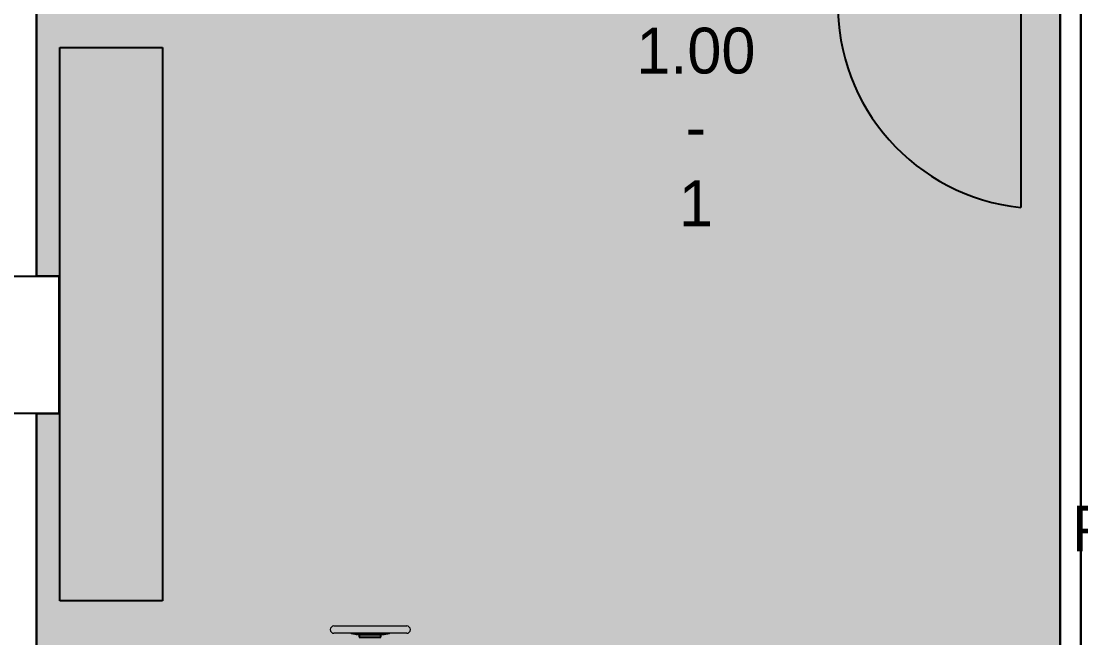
# Model space of a CAD drawing. Header units: millimetres. Extents: x -48614 to 110435, y -11020 to 74943.
# Drawn here: x 12606 to 17237, y 52001 to 54694 of the extents above; entities that cross this region are included whole.
import ezdxf

# ---------------------------------------------------------------- set-up
doc = ezdxf.new("R2010")
doc.units = ezdxf.units.MM
for name, color, linetype in [('BRICK_WALLS_P4', 1, 'Continuous'), ('COLUMNS_P5', 5, 'Continuous'), ('DR', 8, 'Continuous'), ('FURNITURE', 40, 'Continuous'), ('GROS$', 1, 'Continuous'), ('HL-TMP', 7, 'Continuous'), ('RM$', 5, 'Continuous'), ('RM$TXT', 5, 'Continuous'), ('SHOPFITTING', 4, 'Continuous'), ('WA', 6, 'Continuous')]:
    doc.layers.add(name, color=color, linetype=linetype)

msp = doc.modelspace()

# ---------------------------------------------------------------- hatches: boundary and pattern name
at = {"layer": 'HL-TMP', "true_color": 0xffff00}
h = msp.add_hatch(color=2, dxfattribs=at)
h.paths.add_polyline_path([(45472.1, 30580.8), (45172.3, 30580.8), (45172.3, 30735.8), (40782.3, 30735.8), (40782.3, 29415.8), (40782.3, 27835.8), (45172.3, 27835.8), (45172.3, 27980.8), (45472.1, 27980.8)], flags=0)
h.paths.add_polyline_path([(45372.3, 53225.8), (40782.3, 53225.8), (40782.3, 50415.8), (40782.3, 50335.8), (45372.3, 50335.8), (45372.3, 51580.8), (45172.3, 51580.8), (45172.3, 51980.8), (45372.3, 51980.8)], flags=0)
h.paths.add_polyline_path([(45372.3, 57580.8), (45172.3, 57580.8), (45172.3, 57725.8), (40782.3, 57725.8), (40782.3, 56415.8), (40782.3, 53335.8), (45372.3, 53335.8), (45372.3, 54580.8), (45172.3, 54580.8), (45172.3, 54980.8), (45372.3, 54980.8)], flags=0)
h.paths.add_polyline_path([(22872.2, -5409.2), (22772.3, -5409.2), (22772.3, -5019.2), (22872.3, -5019.2), (22872.3, -4793.2), (19412.3, -4793.2), (18362.3, -4793.2), (18362.3, -5563.2), (18362.3, -9499.2), (22762.3, -9499.2), (22762.3, -8419.2), (22772.3, -8419.2), (22772.3, -8019.2), (22872.2, -8019.2)], flags=0)
h.paths.add_polyline_path([(38062.3, 9870.8), (33772.3, 9870.8), (33772.3, 8080.8), (33472.3, 8080.8), (33472.3, 6980.8), (33772.3, 6980.8), (33772.3, 6580.8), (33473.1, 6580.8), (33473.1, 5336), (36874.7, 5336), (36874.7, 5226), (33472.5, 5226), (33472.5, 3980.8), (33772.3, 3980.8), (33772.3, 3580.8), (33472.5, 3580.8), (33472.5, 980.8), (33772.3, 980.8), (33772.3, 835.8), (38062.3, 835.8), (38062.3, 6187.8)], flags=0)
h.paths.add_polyline_path([(37907.3, -274.2), (37907.3, 725.8), (33772.3, 725.8), (33772.3, 580.8), (33472.3, 580.8), (33472.5, -2019.2), (33772.3, -2019.2), (33772.3, -2419.2), (33472.3, -2419.2), (33472.5, -3729.6), (33512, -3769.1), (34762.3, -3769), (34762.3, -3369.2), (37907.3, -3369.2)], flags=0)
h.paths.add_polyline_path([(40917.3, 725.8), (38997.3, 725.8), (38017.3, 725.8), (38017.3, -274.2), (38017.3, -3369.2), (38162.3, -3369.2), (38162.3, -3769), (38376.4, -3769), (38843, -4235.5), (38989.4, -4296.3), (39945.2, -4296.3), (40091.6, -4235.5), (40558.1, -3769), (40772.3, -3769), (40772.3, -3369.2), (40917.3, -3369.2), (40917.3, -1124.2)], flags=0)
h.paths.add_polyline_path([(45372.3, 580.8), (45172.3, 580.8), (45172.3, 725.8), (41027.3, 725.8), (41027.3, -1124.2), (41027.3, -3369.2), (44172.3, -3369.2), (44172.3, -3769), (45432.5, -3769.1), (45472.1, -3729.6), (45472.1, -2419.2), (45172.3, -2419.2), (45172.3, -2019.2), (45372.3, -2019.2)], flags=0)
h.paths.add_polyline_path([(45372.3, 21580.8), (45172.3, 21580.8), (45172.3, 21980.8), (45372.3, 21980.8), (45372.3, 23335.8), (45272.3, 23335.8), (45272.3, 23225.8), (43072.3, 23225.8), (43072.3, 23335.8), (45372.3, 23335.8), (45372.3, 24580.8), (45172.3, 24580.8), (45172.3, 24980.8), (45372.3, 24980.8), (45372.3, 27580.8), (45172.3, 27580.8), (45172.3, 27745.8), (40782.3, 27745.8), (40782.3, 11415.8), (40782.3, 835.9), (45172.3, 835.9), (45172.3, 980.8), (45372.3, 980.8), (45372.3, 3580.8), (45172.3, 3580.8), (45172.3, 3980.8), (45372.3, 3980.8), (45372.3, 5226), (43172.3, 5226), (43172.3, 5336), (45372.3, 5336), (45372.3, 6580.8), (45172.3, 6580.8), (45172.3, 6980.8), (45372.3, 6980.8), (45372.3, 9580.8), (45172.3, 9580.8), (45172.3, 9725.8), (43172.3, 9725.8), (43172.3, 9835.8), (45172.3, 9835.8), (45172.3, 9980.8), (45372.3, 9980.8), (45372.3, 12580.8), (45172.3, 12580.8), (45172.3, 12980.8), (45372.3, 12980.8), (45372.3, 14336), (45272.3, 14335.8), (45272.3, 14225.8), (43072.3, 14225.8), (43072.3, 14336), (45372.3, 14336), (45372.3, 15580.8), (45172.3, 15580.8), (45172.3, 15980.8), (45372.3, 15980.8), (45372.3, 18580.8), (45172.3, 18580.8), (45172.3, 18725.8), (43172.3, 18725.8), (43172.3, 18835.8), (45172.3, 18835.8), (45172.3, 18980.8), (45372.3, 18980.8)], flags=0)
h.paths.add_polyline_path([(38062.3, 15615.8), (38062.3, 15725.8), (33772.3, 15725.8), (33772.3, 12690.8), (38062.3, 12690.8)], flags=0)
h.paths.add_polyline_path([(38062.3, 18615.8), (38062.3, 18725.8), (33772.3, 18725.8), (33772.3, 18580.8), (33447.3, 18580.8), (33447.3, 15980.8), (33772.3, 15980.8), (33772.3, 15835.8), (38062.3, 15835.8)], flags=0)
h.paths.add_polyline_path([(38062.3, 21615.8), (38062.3, 21725.8), (33772.3, 21725.8), (33772.3, 21580.8), (33447.3, 21580.8), (33447.3, 18980.8), (33772.3, 18980.8), (33772.3, 18835.8), (38062.3, 18835.8)], flags=0)
h.paths.add_polyline_path([(6407.3, -5224.2), (5507.3, -5224.2), (3582.3, -5224.2), (3582.3, -9509.4), (6407.3, -9509.4)], flags=0)
h.paths.add_polyline_path([(-7082.7, 44170.8), (-4082.7, 44170.8), (-4082.7, 41190.8), (-5327.7, 41190.8), (-5327.7, 41680.8), (-7082.7, 41680.8)], flags=0)
h.paths.add_polyline_path([(4472.3, 52640.8), (4472.3, 52870.8), (2027.3, 52870.8), (2027.3, 47580.8), (2027.3, 41680.8), (2027.3, 41190.8), (3272.3, 41190.8), (3272.3, 41680.8), (3562.3, 41680.8), (3562.3, 44610.8), (4472.3, 44610.8), (4472.3, 47225.8), (3772.3, 47225.8), (3772.3, 46980.8), (3172.3, 46980.8), (3172.3, 47580.8), (3772.3, 47580.8), (3772.3, 47335.8), (4472.3, 47335.8)], flags=0)
h.paths.add_polyline_path([(6902.3, 44500.8), (3672.3, 44500.8), (3672.3, 41190.8), (6902.3, 41190.8), (6902.3, 42150.8)], flags=0)
h.paths.add_polyline_path([(38062.3, 62225.8), (33572.3, 62225.8), (33572.3, 60980.8), (33772.3, 60980.8), (33772.3, 60580.8), (33572.3, 60580.8), (33572.3, 59335.8), (33772.3, 59335.8), (36462.3, 59335.8), (38062.3, 59335.8), (38062.3, 60615.8)], flags=0)
h.paths.add_polyline_path([(38062.3, 63615.8), (38062.3, 64930.8), (34772.3, 64930.8), (34772.3, 65330.8), (33512, 65330.8), (33472.5, 65291.2), (33472.3, 63980.8), (33772.3, 63980.8), (33772.3, 63580.8), (33572.3, 63580.8), (33572.3, 62335.8), (38062.3, 62335.8)], flags=0)
h.paths.add_polyline_path([(-42887.7, 27665.8), (-47227.7, 27665.8), (-47227.7, 27580.8), (-47427.7, 27580.8), (-47427.7, 24980.8), (-47227.7, 24980.8), (-47227.7, 24890.8), (-42887.7, 24890.8), (-42887.7, 25881.2)], flags=0)
h.paths.add_polyline_path([(-42887.7, 23395.8), (-42887.7, 24800.8), (-47227.7, 24800.8), (-47227.7, 24580.8), (-47427.7, 24580.8), (-47427.7, 21980.8), (-47227.7, 21980.8), (-47227.7, 21888.9), (-42887.7, 21888.9)], flags=0)
h.paths.add_polyline_path([(-42887.7, 21710.4), (-42887.7, 21798.9), (-47227.7, 21798.9), (-47227.7, 21580.8), (-47427.7, 21580.8), (-47427.7, 18980.8), (-47227.7, 18980.8), (-47227.7, 18888.9), (-42887.7, 18888.9)], flags=0)
h.paths.add_polyline_path([(-42377.7, 16230.8), (-42377.7, 18798.9), (-47227.7, 18798.9), (-47227.7, 18580.8), (-47427.7, 18580.8), (-47427.7, 15980.8), (-47227.7, 15980.8), (-47227.7, 15580.8), (-47427.7, 15580.8), (-47427.7, 12980.8), (-47227.7, 12980.8), (-47227.7, 12825.8), (-42377.7, 12826.2)], flags=0)
h.paths.add_polyline_path([(-44127.7, 630.8), (-44127.7, 725.8), (-47227.7, 725.8), (-47227.7, 580.8), (-47427.7, 580.8), (-47427.7, -2019.2), (-47227.7, -2019.2), (-47227.7, -2419.2), (-47527.5, -2419.2), (-47527.5, -3729.6), (-47488, -3769.1), (-46227.7, -3769), (-46227.7, -3369.2), (-44127.7, -3369.2)], flags=0)
h.paths.add_polyline_path([(45372.3, 42580.8), (45172.3, 42580.8), (45172.3, 42980.8), (45372.3, 42980.8), (45372.3, 44225.8), (40782.3, 44225.8), (40782.3, 41415.8), (40782.3, 39835.8), (45172.3, 39835.8), (45172.3, 39980.8), (45372.3, 39980.8)], flags=0)
h.paths.add_polyline_path([(-42887.7, 54725.8), (-42937.7, 54725.8), (-42937.7, 56305.8), (-47427.7, 56305.8), (-47427.7, 54980.8), (-47227.7, 54980.8), (-47227.7, 54580.8), (-47427.7, 54580.8), (-47427.7, 51980.8), (-47227.7, 51980.8), (-47227.7, 51845.2), (-42887.7, 51845.2), (-42887.7, 53415.8)], flags=0)
h.paths.add_polyline_path([(-35827.7, 63980.8), (-35527.9, 63980.8), (-35527.9, 65291.2), (-35567.5, 65330.8), (-36827.7, 65330.6), (-36827.7, 64930.8), (-40117.7, 64930.8), (-40117.7, 63265.8), (-40117.7, 60835.8), (-35827.7, 60835.8), (-35827.7, 60980.8), (-35627.7, 60980.8), (-35627.7, 63580.8), (-35827.7, 63580.8)], flags=0)
h.paths.add_polyline_path([(-35627.7, 60580.8), (-35827.7, 60580.8), (-35827.7, 60725.8), (-40117.7, 60725.8), (-40117.7, 59415.8), (-40117.7, 57835.8), (-39217.7, 57835.8), (-35827.7, 57835.8), (-35827.7, 57980.8), (-35627.7, 57980.8)], flags=0)
h.paths.add_polyline_path([(-35627.7, 57580.8), (-35827.7, 57580.8), (-35827.7, 57725.8), (-39217.7, 57725.8), (-40117.7, 57725.8), (-40117.7, 54835.8), (-35827.7, 54835.8), (-35827.7, 54980.8), (-35627.7, 54980.8)], flags=0)
h.paths.add_polyline_path([(-35627.7, 54580.8), (-35827.7, 54580.8), (-35827.7, 54725.8), (-40167.7, 54725.8), (-40167.7, 53415.8), (-40167.7, 51835.8), (-35827.7, 51835.8), (-35827.7, 51980.8), (-35627.7, 51980.8)], flags=0)
h.paths.add_polyline_path([(-35627.7, 51580.8), (-35827.7, 51580.8), (-35827.7, 51725.8), (-40167.7, 51725.8), (-40167.7, 50415.8), (-40167.7, 48835.8), (-35827.7, 48835.8), (-35827.7, 48980.8), (-35627.7, 48980.8)], flags=0)
h.paths.add_polyline_path([(-37831.3, 48725.8), (-35827.7, 48725.8), (-35827.7, 48580.8), (-35668.8, 48580.8), (-35627.7, 48580.8), (-35627.7, 45980.8), (-35827.7, 45980.8), (-35827.7, 45835.8), (-38863.2, 45835.8), (-38863.2, 47017.7), (-37831.3, 47017.7)], flags=0)
h.paths.add_polyline_path([(-35527.9, 3580.8), (-35827.7, 3580.8), (-35827.7, 3725.8), (-40167.7, 3725.8), (-40167.7, 2430.8), (-40167.7, 835.8), (-35827.7, 835.8), (-35827.7, 980.8), (-35527.9, 980.8)], flags=0)
h.paths.add_polyline_path([(-35527.7, 580.8), (-35827.7, 580.8), (-35827.7, 725.8), (-40167.7, 725.8), (-40167.7, -569.2), (-40167.7, -664.2), (-40107.7, -664.2), (-40107.7, -3369.2), (-36817.7, -3369.2), (-36817.7, -3769.1), (-35567.5, -3769.1), (-35527.9, -3729.6), (-35527.9, -2419.2), (-35827.7, -2419.2), (-35827.7, -2019.2), (-35527.9, -2019.2)], flags=0)
h.paths.add_polyline_path([(-40217.7, -774.2), (-41947.7, -774.2), (-44017.7, -774.2), (-44017.7, -3369.2), (-42827.7, -3369.2), (-42827.7, -3769), (-42613.6, -3769), (-42147, -4235.5), (-42000.6, -4296.3), (-41044.9, -4296.3), (-40898.4, -4235.5), (-40431.9, -3769), (-40217.7, -3769)], flags=0)
h.paths.add_polyline_path([(-21489.7, 9870.8), (-23327.7, 9870.8), (-23327.7, 9500.8), (-23727.7, 9500.8), (-23727.7, 9870.8), (-25117.7, 9870.8), (-25117.7, 8480.8), (-24827.7, 8480.8), (-24827.7, 8080.8), (-24817.7, 8080.8), (-24817.7, 6825.8), (-21489.7, 6825.8)], flags=0)
h.paths.add_polyline_path([(-21489.7, 6735.8), (-24817.7, 6735.8), (-24817.7, 3835.8), (-21489.7, 3835.8)], flags=0)
h.paths.add_polyline_path([(-20592.7, 3725.8), (-24817.7, 3725.8), (-24817.7, 2480.8), (-24827.7, 2480.8), (-24827.7, 690.8), (-20592.7, 690.8), (-20592.7, 1567.8)], flags=0)
h.paths.add_polyline_path([(-20572.7, 580.8), (-24817.7, 580.8), (-24817.7, -519.2), (-24827.7, -519.2), (-24827.7, -2174.2), (-21427.7, -2174.2), (-20572.7, -2174.2)], flags=0)
h.paths.add_polyline_path([(-20572.7, -5264.2), (-21427.7, -5264.2), (-24817.7, -5264.2), (-24817.7, -9509.1), (-20727.7, -9509.1), (-20572.7, -9509.1)], flags=0)
h.paths.add_polyline_path([(-11627.7, 8435.8), (-13277.7, 8435.8), (-14327.7, 8435.8), (-14327.7, 3195.8), (-13390.2, 3195.8), (-11627.7, 3195.8)], flags=0)
h.paths.add_polyline_path([(-8977.7, 7537.9), (-8607.7, 7537.9), (-8607.7, 8435.8), (-8742.2, 8435.8), (-8742.2, 8439.8), (-9577.7, 8439.8), (-11427.7, 8439.8), (-11427.7, 3195.8), (-8977.7, 3195.8)], flags=0)
h.paths.add_polyline_path([(-2582.7, -6569.2), (-4622.7, -6569.2), (-4622.7, -6629.2), (-5472.7, -6629.2), (-5472.7, -9509.2), (-2582.7, -9509.2)], flags=0)
h.paths.add_polyline_path([(12362.3, 2975.8), (11137.3, 2975.8), (9587.3, 2975.8), (9587.3, 2265.8), (9327.3, 2265.8), (9327.3, 2975.8), (6582.3, 2975.8), (6582.3, -2219.2), (12362.3, -2219.2)], flags=0)
h.paths.add_polyline_path([(10882.3, 5656.6), (11151.3, 5656.6), (11151.3, 7029.3), (11109.8, 7029.3), (11109.8, 7076.8), (8814.8, 7076.8), (8814.8, 7029.3), (8773.3, 7029.3), (8773.3, 5656.6), (9042.3, 5656.6), (9042.3, 5256.6), (8482.3, 5256.6), (8482.3, 5656.7), (8751.3, 5656.7), (8751.3, 7029.3), (8709.8, 7029.3), (8709.8, 7076.8), (6412.3, 7076.8), (6412.3, 5656.6), (6642.3, 5656.6), (6642.3, 5256.6), (6582.3, 5256.6), (6582.3, 3195.8), (11137.3, 3195.8), (12582.3, 3195.8), (16012.3, 3195.8), (16012.3, 4080.8), (17162.3, 4080.8), (17162.3, 5080.8), (17162.3, 5275.8), (17862.3, 5275.8), (17862.3, 7076.8), (16014.8, 7076.8), (16014.8, 7029.3), (15973.3, 7029.3), (15973.3, 5656.6), (16242.3, 5656.6), (16242.3, 5256.6), (15682.3, 5256.6), (15682.3, 5656.6), (15951.3, 5656.6), (15951.3, 7029.3), (15909.8, 7029.3), (15909.8, 7076.8), (13614.8, 7076.8), (13614.8, 7029.3), (13573.3, 7029.3), (13573.3, 5656.6), (13842.3, 5656.6), (13842.3, 5256.6), (13282.3, 5256.6), (13282.3, 5656.6), (13551.3, 5656.6), (13551.3, 7029.3), (13509.8, 7029.3), (13509.8, 7076.8), (11214.8, 7076.8), (11214.8, 7029.3), (11173.3, 7029.3), (11173.3, 5656.6), (11442.3, 5656.6), (11442.3, 5256.6), (10882.3, 5256.6)], flags=0)
h.paths.add_polyline_path([(-42887.7, 47415.8), (-42887.7, 51735.2), (-47227.7, 51735.2), (-47227.7, 51580.8), (-47427.7, 51580.8), (-47427.7, 48980.8), (-47227.7, 48980.8), (-47227.7, 48580.8), (-47427.7, 48580.8), (-47427.7, 45980.8), (-47227.7, 45980.8), (-47227.7, 45580.8), (-47427.7, 45580.8), (-47427.7, 44335.8), (-42887.7, 44335.8)], flags=0)
h.paths.add_polyline_path([(-42887.7, 44225.8), (-47427.7, 44225.8), (-47427.7, 42980.8), (-47227.7, 42980.8), (-47227.7, 42580.8), (-47427.7, 42580.8), (-47427.7, 41335.8), (-42887.7, 41335.8), (-42887.7, 41450.8)], flags=0)
h.paths.add_polyline_path([(17147.3, 54780.8), (16124.9, 54780.8), (12672.3, 54780.8), (12672.3, 53580.8), (12772.3, 53580.8), (12772.3, 52980.8), (12672.3, 52980.8), (12672.3, 47580.8), (12772.3, 47580.8), (12772.3, 46980.8), (12672.3, 46980.8), (12672.3, 44480.5), (17147.3, 44480.5), (17147.3, 48140.8), (15112.3, 48140.8), (15112.3, 48230.8), (16547.3, 48230.8), (16547.3, 51730.8), (15112.3, 51730.8), (15112.3, 51820.8), (17147.3, 51820.8)], flags=0)
h.paths.add_polyline_path([(17147.3, 43683), (17147.3, 44390.5), (12672.3, 44390.5), (12672.3, 41170.8), (17147.3, 41170.8)], flags=0)
h.paths.add_polyline_path([(22772.3, 47240.8), (18622.3, 47240.8), (18622.3, 41680), (18622.3, 41260.8), (22772.3, 41260.8)], flags=0)
h.paths.add_polyline_path([(22772.3, 50080.8), (18527.3, 50080.8), (18527.3, 47455.8), (22772.3, 47455.8)], flags=0)
h.paths.add_polyline_path([(22772.3, 54665.8), (18527.3, 54665.8), (18527.3, 53689.3), (18527.3, 50170.8), (22772.3, 50170.8)], flags=0)
h.paths.add_polyline_path([(18437.3, 57580.8), (12672.3, 57580.8), (12672.3, 54895.8), (16124.9, 54895.8), (17147.3, 54895.8), (17147.3, 55885.8), (18322.3, 55885.8), (18437.3, 55885.8)], flags=0)
h.paths.add_polyline_path([(38062.3, 54615.8), (38062.3, 54725.8), (33772.3, 54725.8), (33772.3, 54580.8), (33572.3, 54580.8), (33572.3, 51980.8), (33772.3, 51980.8), (33772.3, 51580.8), (33572.3, 51580.8), (33572.3, 48980.8), (33772.3, 48980.8), (33772.3, 48580.8), (33572.3, 48580.8), (33572.3, 45980.8), (33772.3, 45980.8), (33772.3, 45835.8), (38062.3, 45835.8)], flags=0)

# ---------------------------------------------------------------- linework, layer by layer
at = {"layer": 'BRICK_WALLS_P4', "linetype": 'Continuous'}
for p, q in [((12672.3, 53580.8), (12672.3, 57580.8)), ((12562.3, 53580.8), (12672.3, 53580.8)), ((12672.3, 52980.8), (12562.3, 52980.8)), ((12672.3, 47580.8), (12672.3, 52980.8))]:
    msp.add_line(p, q, dxfattribs=at)
at = {"layer": 'COLUMNS_P5', "linetype": 'Continuous', "lineweight": -3}
msp.add_lwpolyline([(12772.3, 53580.8), (12772.3, 52980.8), (12172.3, 52980.8), (12172.3, 53580.8)], close=True, dxfattribs=at)
at = {"layer": 'DR'}
msp.add_line((16974.9, 54780.8), (16974.9, 53880.8), dxfattribs=at)
msp.add_arc((17065.5, 54766.9), 890.7, 179.1041, 264.1633, dxfattribs=at)
at = {"layer": 'FURNITURE'}
for p, q in [((12773.9, 54579.1), (13223.9, 54579.1)), ((12773.9, 52162.3), (12773.9, 54579.1)), ((13223.9, 54579.1), (13223.9, 52162.3)), ((13223.9, 52162.3), (12773.9, 52162.3))]:
    msp.add_line(p, q, dxfattribs=at)
at = {"layer": 'GROS$'}
for points in [[(17237.3, 42833), (17237.3, 48230.8), (16637.3, 48230.8), (16637.3, 51730.8), (17237.3, 51730.8), (17237.3, 51749.3), (17537.4, 51749.3), (17587.4, 51749.3), (17587.4, 51839.3), (17237.3, 51839.3), (17237.3, 55795.8)], [(12772.3, 46980.8), (12772.3, 47580.8), (12672.3, 47580.8), (12672.3, 52980.8), (12772.3, 52980.8), (12772.3, 53580.8), (12672.3, 53580.8), (12672.3, 54780.8), (17147.3, 54780.8), (17147.3, 51820.8), (15112.3, 51820.8), (15112.3, 51730.8), (16547.3, 51730.8), (16547.3, 48475.3), (16547.3, 48230.8), (15112.3, 48230.8), (15112.3, 48140.8), (17147.3, 48140.8), (17147.3, 44480.5)]]:
    msp.add_lwpolyline(points, dxfattribs=at)
at = {"layer": 'RM$'}
msp.add_lwpolyline([(17147.3, 54780.8), (16124.9, 54780.8), (12672.3, 54780.8), (12672.3, 53580.8), (12772.3, 53580.8), (12772.3, 52980.8), (12672.3, 52980.8), (12672.3, 47580.8), (12772.3, 47580.8), (12772.3, 46980.8), (12672.3, 46980.8), (12672.3, 44480.5), (17147.3, 44480.5), (17147.3, 48140.8), (15112.3, 48140.8), (15112.3, 48230.8), (16547.3, 48230.8), (16547.3, 51730.8), (15112.3, 51730.8), (15112.3, 51820.8), (17147.3, 51820.8)], close=True, dxfattribs=at)
at = {"layer": 'SHOPFITTING', "lineweight": 5}
for p, q in [((13972.6, 52052.6), (14290.6, 52052.6)), ((14290.6, 52020.6), (13972.6, 52020.6)), ((14083.8, 52013.6), (14046.7, 52020.6)), ((14046.7, 52020.6), (14048.1, 52020.3)), ((14048.1, 52020.3), (14049.5, 52020.1)), ((14049.5, 52020.1), (14050.9, 52019.8)), ((14050.9, 52019.8), (14052.2, 52019.6)), ((14052.2, 52019.6), (14053.6, 52019.3)), ((14053.6, 52019.3), (14054.9, 52019.1)), ((14054.9, 52019.1), (14056.2, 52018.8)), ((14056.2, 52018.8), (14057.4, 52018.6)), ((14057.4, 52018.6), (14058.7, 52018.4)), ((14058.7, 52018.4), (14059.9, 52018.1)), ((14059.9, 52018.1), (14061.1, 52017.9)), ((14061.1, 52017.9), (14062.3, 52017.7)), ((14062.3, 52017.7), (14063.5, 52017.5)), ((14063.6, 52020.5), (14063, 52020.6)), ((14063.5, 52017.5), (14064.7, 52017.2)), ((14064.1, 52020.4), (14063.6, 52020.5)), ((14064.7, 52020.3), (14064.1, 52020.4)), ((14065.2, 52020.2), (14064.7, 52020.3)), ((14064.7, 52017.2), (14065.8, 52017)), ((14065.8, 52020.1), (14065.2, 52020.2)), ((14066.3, 52020), (14065.8, 52020.1)), ((14065.8, 52017), (14066.9, 52016.8)), ((14066.9, 52019.9), (14066.3, 52020)), ((14067.4, 52019.8), (14066.9, 52019.9)), ((14066.9, 52016.8), (14068.1, 52016.6)), ((14067.9, 52019.7), (14067.4, 52019.8)), ((14068.4, 52019.6), (14067.9, 52019.7)), ((14068.1, 52016.6), (14069.2, 52016.4)), ((14069, 52019.5), (14068.4, 52019.6)), ((14069.5, 52019.4), (14069, 52019.5)), ((14069.2, 52016.4), (14070.2, 52016.2)), ((14070, 52019.3), (14069.5, 52019.4)), ((14070.5, 52019.2), (14070, 52019.3)), ((14070.2, 52016.2), (14071.3, 52016)), ((14071, 52019.1), (14070.5, 52019.2)), ((14071.5, 52019.1), (14071, 52019.1)), ((14071.3, 52016), (14072.4, 52015.8)), ((14072, 52019), (14071.5, 52019.1)), ((14072.5, 52018.9), (14072, 52019)), ((14072.4, 52015.8), (14073.4, 52015.7)), ((14073, 52018.8), (14072.5, 52018.9)), ((14073.5, 52018.7), (14073, 52018.8)), ((14073.2, 52020.6), (14073.8, 52020.5)), ((14073.4, 52015.7), (14074.4, 52015.5)), ((14074, 52018.6), (14073.5, 52018.7)), ((14073.8, 52020.5), (14074.4, 52020.4)), ((14074.5, 52018.5), (14074, 52018.6)), ((14074.4, 52020.4), (14075, 52020.3)), ((14074.4, 52015.5), (14075.4, 52015.3)), ((14075, 52018.4), (14074.5, 52018.5)), ((14075, 52020.3), (14075.6, 52020.2)), ((14075.4, 52018.3), (14075, 52018.4)), ((14075.4, 52018.3), (14076.2, 52018.2)), ((14076, 52015.2), (14075.4, 52015.3)), ((14075.6, 52020.2), (14076.2, 52020.1)), ((14076.6, 52015.1), (14076, 52015.2)), ((14076.2, 52020.1), (14076.8, 52020)), ((14076.2, 52018.2), (14076.8, 52018.1)), ((14077.2, 52015), (14076.6, 52015.1)), ((14076.8, 52020), (14077.4, 52019.9)), ((14076.8, 52018.1), (14077.5, 52018)), ((14077.8, 52014.9), (14077.2, 52015)), ((14077.4, 52019.9), (14078, 52019.7)), ((14077.5, 52018), (14078.2, 52017.9)), ((14078.3, 52014.8), (14077.8, 52014.9)), ((14078, 52019.7), (14078.6, 52019.6)), ((14078.2, 52017.9), (14078.8, 52017.8)), ((14078.8, 52014.7), (14078.3, 52014.8)), ((14078.6, 52019.6), (14079.2, 52019.5)), ((14078.8, 52017.8), (14079.5, 52017.7)), ((14079.4, 52014.6), (14078.8, 52014.7)), ((14079.2, 52019.5), (14079.8, 52019.4)), ((14079.9, 52014.5), (14079.4, 52014.6)), ((14079.5, 52017.7), (14080.1, 52017.6)), ((14079.8, 52019.4), (14080.3, 52019.3)), ((14080.4, 52014.5), (14079.9, 52014.5)), ((14080.1, 52017.6), (14080.7, 52017.5)), ((14080.3, 52019.3), (14080.9, 52019.2)), ((14080.9, 52014.4), (14080.4, 52014.5)), ((14080.7, 52017.5), (14081.3, 52017.4)), ((14080.9, 52019.2), (14081.5, 52019.1)), ((14081.4, 52014.3), (14080.9, 52014.4)), ((14081.3, 52017.4), (14081.8, 52017.3)), ((14081.9, 52014.2), (14081.4, 52014.3)), ((14081.5, 52019.1), (14082, 52019)), ((14081.8, 52017.3), (14082.4, 52017.2)), ((14082.3, 52014.1), (14081.9, 52014.2)), ((14082, 52019), (14082.6, 52019)), ((14082.8, 52014.1), (14082.3, 52014.1)), ((14082.4, 52017.2), (14083, 52017.1)), ((14082.6, 52019), (14083.2, 52018.9)), ((14083.3, 52014), (14082.8, 52014.1)), ((14083, 52017.1), (14083.5, 52017)), ((14083.2, 52018.9), (14083.7, 52018.8)), ((14083.7, 52013.9), (14083.3, 52014)), ((14083.5, 52017), (14084.1, 52017)), ((14083.7, 52018.8), (14084.3, 52018.7)), ((14084.2, 52013.9), (14083.7, 52013.9)), ((14084.1, 52017), (14084.6, 52016.9)), ((14084.6, 52013.8), (14084.2, 52013.9)), ((14084.3, 52018.7), (14084.8, 52018.6)), ((14084.6, 52016.9), (14085.1, 52016.8)), ((14085, 52013.8), (14084.6, 52013.8)), ((14084.8, 52018.6), (14085.3, 52018.5)), ((14085.4, 52013.7), (14085, 52013.8)), ((14085.1, 52016.8), (14085.6, 52016.8)), ((14085.3, 52018.5), (14085.9, 52018.4)), ((14085.8, 52013.7), (14085.4, 52013.7)), ((14085.6, 52016.8), (14086, 52016.7)), ((14086.2, 52013.7), (14085.8, 52013.7)), ((14085.9, 52018.4), (14086.4, 52018.3)), ((14086, 52016.7), (14086.4, 52016.7)), ((14086.6, 52013.6), (14086.2, 52013.7)), ((14086.4, 52018.3), (14086.9, 52018.2)), ((14086.4, 52016.7), (14086.9, 52016.7)), ((14086.9, 52013.6), (14086.6, 52013.6)), ((14087.6, 52018.1), (14086.9, 52018.2)), ((14086.9, 52016.7), (14087.2, 52016.6)), ((14087.2, 52016.6), (14087.6, 52016.6)), ((14088.2, 52018), (14087.6, 52018.1)), ((14087.6, 52016.6), (14087.9, 52016.6)), ((14087.9, 52016.6), (14088.2, 52016.6)), ((14088.9, 52017.9), (14088.2, 52018)), ((14088.2, 52016.6), (14101.5, 52016.6)), ((14089.6, 52017.8), (14088.9, 52017.9)), ((14090.2, 52017.7), (14089.6, 52017.8)), ((14090.8, 52017.6), (14090.2, 52017.7)), ((14091.5, 52017.5), (14090.8, 52017.6)), ((14092.1, 52017.4), (14091.5, 52017.5)), ((14092.7, 52017.3), (14092.1, 52017.4)), ((14093.4, 52017.3), (14092.7, 52017.3)), ((14094.1, 52017.2), (14093.4, 52017.3)), ((14094.7, 52017.1), (14094.1, 52017.2)), ((14095.4, 52017), (14094.7, 52017.1)), ((14096, 52017), (14095.4, 52017)), ((14096.7, 52016.9), (14096, 52017)), ((14097.3, 52016.8), (14096.7, 52016.9)), ((14097.9, 52016.8), (14097.3, 52016.8)), ((14098.6, 52016.8), (14097.9, 52016.8)), ((14099.2, 52016.7), (14098.6, 52016.8)), ((14099.8, 52016.7), (14099.2, 52016.7)), ((14100.4, 52016.7), (14099.8, 52016.7)), ((14100.9, 52016.6), (14100.4, 52016.7)), ((14101.5, 52016.6), (14100.9, 52016.6)), ((14101.5, 52016.6), (14102, 52016.6)), ((14102, 52016.6), (14101.5, 52016.6)), ((14102, 52016.6), (14102.5, 52016.6)), ((14102.5, 52016.6), (14103, 52016.6)), ((14103, 52016.6), (14103.4, 52016.7)), ((14103.4, 52016.7), (14103.9, 52016.7)), ((14103.9, 52013.6), (14103.5, 52013.6)), ((14103.9, 52016.7), (14104.4, 52016.7)), ((14104.3, 52013.7), (14103.9, 52013.6)), ((14104.6, 52013.7), (14104.3, 52013.7)), ((14104.4, 52016.7), (14104.8, 52016.8)), ((14105, 52013.7), (14104.6, 52013.7)), ((14104.8, 52016.8), (14105.2, 52016.8)), ((14105.3, 52013.8), (14105, 52013.7)), ((14105.2, 52016.8), (14105.6, 52016.9)), ((14105.6, 52013.8), (14105.3, 52013.8)), ((14105.6, 52016.9), (14106, 52016.9)), ((14105.9, 52013.9), (14105.6, 52013.8)), ((14106.2, 52013.9), (14105.9, 52013.9)), ((14106, 52016.9), (14106.3, 52017)), ((14106.5, 52014), (14106.2, 52013.9)), ((14106.3, 52017), (14106.7, 52017.1)), ((14106.8, 52014), (14106.5, 52014)), ((14106.7, 52017.1), (14107, 52017.1)), ((14107, 52014.1), (14106.8, 52014)), ((14107, 52017.1), (14107.2, 52017.2)), ((14107.3, 52014.2), (14107, 52014.1)), ((14107.2, 52017.2), (14107.5, 52017.3)), ((14107.5, 52014.2), (14107.3, 52014.2)), ((14107.5, 52017.3), (14107.7, 52017.4)), ((14107.7, 52014.3), (14107.5, 52014.2)), ((14107.7, 52017.4), (14107.9, 52017.5)), ((14107.8, 52014.4), (14107.7, 52014.3)), ((14108, 52014.5), (14107.8, 52014.4)), ((14107.9, 52017.5), (14108.1, 52017.6)), ((14108.1, 52014.5), (14108, 52014.5)), ((14108.1, 52017.6), (14108.3, 52017.7)), ((14108.3, 52014.6), (14108.1, 52014.5)), ((14108.3, 52017.7), (14108.4, 52017.8)), ((14108.4, 52014.7), (14108.3, 52014.6)), ((14108.4, 52017.8), (14108.5, 52017.9)), ((14108.5, 52014.8), (14108.4, 52014.7)), ((14108.5, 52017.9), (14108.6, 52018)), ((14108.6, 52014.9), (14108.5, 52014.8)), ((14108.6, 52018), (14108.7, 52018.1)), ((14108.7, 52015.1), (14108.6, 52015)), ((14108.6, 52015), (14108.6, 52014.9)), ((14108.8, 52018.3), (14108.7, 52018.2)), ((14108.7, 52018.1), (14108.7, 52018.2)), ((14108.7, 52015.2), (14108.8, 52015.3)), ((14108.7, 52015.2), (14108.7, 52015.1)), ((14108.9, 52018.6), (14108.8, 52018.5)), ((14108.8, 52018.5), (14108.8, 52018.4)), ((14108.8, 52018.4), (14108.8, 52018.3)), ((14108.8, 52015.3), (14108.9, 52015.5)), ((14109, 52019), (14108.9, 52018.9)), ((14108.9, 52018.9), (14108.9, 52018.8)), ((14108.9, 52018.8), (14108.9, 52018.7)), ((14108.9, 52018.7), (14108.9, 52018.6)), ((14108.9, 52015.7), (14109, 52015.9)), ((14108.9, 52015.5), (14108.9, 52015.7)), ((14109.1, 52019.2), (14109, 52019.1)), ((14109, 52019.1), (14109, 52019)), ((14109, 52019), (14109, 52019)), ((14109, 52016.1), (14109.1, 52016.3)), ((14109, 52015.9), (14109, 52016.1)), ((14109.2, 52019.6), (14109.1, 52019.5)), ((14109.1, 52019.5), (14109.1, 52019.4)), ((14109.1, 52019.4), (14109.1, 52019.3)), ((14109.1, 52019.3), (14109.1, 52019.2)), ((14109.1, 52016.3), (14109.2, 52016.5)), ((14109.3, 52020), (14109.2, 52019.9)), ((14109.2, 52019.9), (14109.2, 52019.7)), ((14109.2, 52019.7), (14109.2, 52019.6)), ((14109.2, 52016.7), (14109.3, 52016.9)), ((14109.2, 52016.5), (14109.2, 52016.7)), ((14109.4, 52020.3), (14109.3, 52020.2)), ((14109.3, 52020.2), (14109.3, 52020.1)), ((14109.3, 52020.1), (14109.3, 52020)), ((14109.3, 52017.1), (14109.4, 52017.4)), ((14109.3, 52016.9), (14109.3, 52017.1)), ((14109.5, 52020.6), (14109.4, 52020.5)), ((14109.4, 52020.5), (14109.4, 52020.4)), ((14109.4, 52020.4), (14109.4, 52020.3)), ((14109.4, 52017.4), (14109.5, 52017.6)), ((14109.5, 52017.8), (14109.6, 52018)), ((14109.5, 52017.6), (14109.5, 52017.8)), ((14109.6, 52018), (14109.7, 52018.3)), ((14109.7, 52018.3), (14109.8, 52018.5)), ((14109.8, 52018.8), (14109.9, 52019)), ((14109.8, 52018.5), (14109.8, 52018.8)), ((14109.9, 52019), (14110, 52019.3)), ((14110, 52019.3), (14110.1, 52019.5)), ((14110.1, 52019.8), (14110.2, 52020.1)), ((14110.1, 52019.5), (14110.1, 52019.8)), ((14110.2, 52020.1), (14110.3, 52020.3)), ((14110.3, 52020.3), (14110.4, 52020.6)), ((14150.7, 52020.6), (14150.8, 52020.3)), ((14150.8, 52020.3), (14150.8, 52020.1)), ((14150.8, 52020.1), (14150.9, 52019.8)), ((14150.9, 52019.8), (14151, 52019.6)), ((14151, 52019.6), (14151.1, 52019.3)), ((14151.1, 52019.3), (14151.1, 52019.1)), ((14151.1, 52019.1), (14151.2, 52018.8)), ((14151.2, 52018.8), (14151.3, 52018.6)), ((14151.3, 52018.6), (14151.3, 52018.4)), ((14151.3, 52018.4), (14151.4, 52018.1)), ((14151.4, 52018.1), (14151.5, 52017.9)), ((14151.5, 52017.9), (14151.5, 52017.7)), ((14151.5, 52017.7), (14151.6, 52017.5)), ((14151.6, 52020.5), (14151.6, 52020.6)), ((14151.6, 52020.4), (14151.6, 52020.5)), ((14151.7, 52020.3), (14151.6, 52020.4)), ((14151.6, 52017.5), (14151.7, 52017.2)), ((14151.7, 52020.2), (14151.7, 52020.3)), ((14151.7, 52020.1), (14151.7, 52020.2)), ((14151.8, 52020), (14151.7, 52020.1)), ((14151.7, 52017.2), (14151.7, 52017)), ((14151.7, 52017), (14151.8, 52016.8)), ((14151.8, 52019.9), (14151.8, 52020)), ((14151.8, 52019.8), (14151.8, 52019.9)), ((14151.8, 52019.7), (14151.8, 52019.8)), ((14151.9, 52019.6), (14151.8, 52019.7)), ((14151.8, 52016.8), (14151.9, 52016.6)), ((14151.9, 52019.5), (14151.9, 52019.6)), ((14151.9, 52019.4), (14151.9, 52019.5)), ((14152, 52019.3), (14151.9, 52019.4)), ((14151.9, 52016.6), (14151.9, 52016.4)), ((14151.9, 52016.4), (14152, 52016.2)), ((14152, 52019.2), (14152, 52019.3)), ((14152, 52019.1), (14152, 52019.2)), ((14152.1, 52019), (14152, 52019.1)), ((14152, 52019.1), (14152, 52019.1)), ((14152, 52016.2), (14152, 52016)), ((14152, 52016), (14152.1, 52015.8)), ((14152.1, 52018.9), (14152.1, 52019)), ((14152.1, 52018.8), (14152.1, 52018.9)), ((14152.1, 52018.7), (14152.1, 52018.8)), ((14152.2, 52018.6), (14152.1, 52018.7)), ((14152.1, 52015.8), (14152.1, 52015.7)), ((14152.1, 52015.7), (14152.2, 52015.5)), ((14152.2, 52018.5), (14152.2, 52018.6)), ((14152.2, 52018.4), (14152.2, 52018.5)), ((14152.3, 52018.3), (14152.2, 52018.4)), ((14152.2, 52015.5), (14152.3, 52015.3)), ((14152.3, 52018.3), (14152.3, 52018.2)), ((14152.3, 52018.2), (14152.4, 52018.1)), ((14152.3, 52015.2), (14152.3, 52015.3)), ((14152.4, 52015.1), (14152.3, 52015.2)), ((14152.4, 52018.1), (14152.5, 52018)), ((14152.4, 52015), (14152.4, 52015.1)), ((14152.5, 52014.9), (14152.4, 52015)), ((14152.5, 52018), (14152.6, 52017.9)), ((14152.6, 52014.8), (14152.5, 52014.9)), ((14152.6, 52017.9), (14152.8, 52017.8)), ((14152.8, 52014.7), (14152.6, 52014.8)), ((14152.8, 52017.8), (14152.9, 52017.7)), ((14152.9, 52014.6), (14152.8, 52014.7)), ((14152.9, 52017.7), (14153.1, 52017.6)), ((14153.1, 52014.5), (14152.9, 52014.6)), ((14153.1, 52017.6), (14153.4, 52017.5)), ((14153.3, 52014.5), (14153.1, 52014.5)), ((14153.5, 52014.4), (14153.3, 52014.5)), ((14153.4, 52017.5), (14153.6, 52017.4)), ((14153.7, 52014.3), (14153.5, 52014.4)), ((14153.6, 52017.4), (14153.9, 52017.3)), ((14153.9, 52014.2), (14153.7, 52014.3)), ((14153.9, 52017.3), (14154.2, 52017.2)), ((14154.2, 52014.1), (14153.9, 52014.2)), ((14154.2, 52017.2), (14154.5, 52017.1)), ((14154.4, 52014.1), (14154.2, 52014.1)), ((14154.7, 52014), (14154.4, 52014.1)), ((14154.5, 52017.1), (14154.9, 52017)), ((14155, 52013.9), (14154.7, 52014)), ((14154.9, 52017), (14155.3, 52017)), ((14155.3, 52013.9), (14155, 52013.9)), ((14155.3, 52017), (14155.7, 52016.9)), ((14155.7, 52013.8), (14155.3, 52013.9)), ((14155.7, 52016.9), (14156.1, 52016.8)), ((14156.1, 52013.8), (14155.7, 52013.8)), ((14156.1, 52016.8), (14156.6, 52016.8)), ((14156.4, 52013.7), (14156.1, 52013.8)), ((14156.8, 52013.7), (14156.4, 52013.7)), ((14156.6, 52016.8), (14157, 52016.7)), ((14157.2, 52013.7), (14156.8, 52013.7)), ((14157, 52016.7), (14157.5, 52016.7)), ((14157.6, 52013.6), (14157.2, 52013.7)), ((14157.5, 52016.7), (14158, 52016.7)), ((14158.1, 52013.6), (14157.6, 52013.6)), ((14158, 52016.7), (14158.6, 52016.6)), ((14158.6, 52016.6), (14159.1, 52016.6)), ((14159.1, 52016.6), (14159.6, 52016.6)), ((14159.6, 52016.6), (14160.2, 52016.6)), ((14160.2, 52016.6), (14174.2, 52016.6)), ((14162.7, 52016.6), (14162.1, 52016.6)), ((14163.3, 52016.6), (14162.7, 52016.6)), ((14163.8, 52016.6), (14163.3, 52016.6)), ((14164.5, 52016.7), (14163.8, 52016.6)), ((14165.1, 52016.7), (14164.5, 52016.7)), ((14165.7, 52016.7), (14165.1, 52016.7)), ((14166.4, 52016.8), (14165.7, 52016.7)), ((14167.1, 52016.8), (14166.4, 52016.8)), ((14167.8, 52016.9), (14167.1, 52016.8)), ((14168.5, 52017), (14167.8, 52016.9)), ((14169.2, 52017), (14168.5, 52017)), ((14169.9, 52017.1), (14169.2, 52017)), ((14170.6, 52017.2), (14169.9, 52017.1)), ((14171.3, 52017.3), (14170.6, 52017.2)), ((14172, 52017.4), (14171.3, 52017.3)), ((14172.8, 52017.5), (14172, 52017.4)), ((14173.5, 52017.6), (14172.8, 52017.5)), ((14174.1, 52017.7), (14173.5, 52017.6)), ((14174.8, 52017.8), (14174.1, 52017.7)), ((14174.2, 52016.6), (14174.5, 52016.6)), ((14174.5, 52016.6), (14174.8, 52016.6)), ((14175.6, 52017.9), (14174.8, 52017.8)), ((14174.8, 52016.6), (14175.2, 52016.6)), ((14175.2, 52016.6), (14175.5, 52016.7)), ((14175.5, 52016.7), (14175.9, 52016.7)), ((14176.3, 52018), (14175.6, 52017.9)), ((14175.9, 52013.6), (14175.6, 52013.6)), ((14175.9, 52016.7), (14176.4, 52016.7)), ((14176.3, 52013.7), (14175.9, 52013.6)), ((14177, 52018.1), (14176.3, 52018)), ((14176.6, 52013.7), (14176.3, 52013.7)), ((14176.4, 52016.7), (14176.8, 52016.8)), ((14177, 52013.7), (14176.6, 52013.7)), ((14176.8, 52016.8), (14177.3, 52016.8)), ((14177.7, 52018.2), (14177, 52018.1)), ((14177.4, 52013.8), (14177, 52013.7)), ((14177.3, 52016.8), (14177.8, 52016.9)), ((14177.8, 52013.8), (14177.4, 52013.8)), ((14178.5, 52018.3), (14177.7, 52018.2)), ((14177.8, 52016.9), (14178.3, 52016.9)), ((14178.2, 52013.9), (14177.8, 52013.8)), ((14178.7, 52013.9), (14178.2, 52013.9)), ((14178.3, 52016.9), (14178.8, 52017)), ((14178.5, 52018.3), (14179, 52018.4)), ((14179.1, 52014), (14178.7, 52013.9)), ((14178.8, 52017), (14179.3, 52017.1)), ((14179, 52018.4), (14179.4, 52018.5)), ((14179.6, 52014), (14179.1, 52014)), ((14179.3, 52017.1), (14179.9, 52017.1)), ((14179.4, 52013.6), (14216.5, 52020.6)), ((14179.4, 52018.5), (14179.9, 52018.6)), ((14180, 52014.1), (14179.6, 52014)), ((14179.9, 52018.6), (14180.4, 52018.7)), ((14179.9, 52017.1), (14180.5, 52017.2)), ((14180.5, 52014.2), (14180, 52014.1)), ((14180.4, 52018.7), (14181, 52018.8)), ((14180.5, 52017.2), (14181, 52017.3)), ((14181, 52014.2), (14180.5, 52014.2)), ((14181, 52018.8), (14181.5, 52018.9)), ((14181, 52017.3), (14181.6, 52017.4)), ((14181.4, 52014.3), (14181, 52014.2)), ((14181.9, 52014.4), (14181.4, 52014.3)), ((14181.5, 52018.9), (14182, 52019)), ((14181.6, 52017.4), (14182.2, 52017.5)), ((14182.4, 52014.5), (14181.9, 52014.4)), ((14182, 52019), (14182.5, 52019.1)), ((14182.2, 52017.5), (14182.8, 52017.6)), ((14182.9, 52014.5), (14182.4, 52014.5)), ((14182.5, 52019.1), (14183, 52019.1)), ((14182.8, 52017.6), (14183.4, 52017.7)), ((14183.4, 52014.6), (14182.9, 52014.5)), ((14183, 52019.1), (14183.5, 52019.2)), ((14183.4, 52017.7), (14184, 52017.8)), ((14183.9, 52014.7), (14183.4, 52014.6)), ((14183.5, 52019.2), (14184, 52019.3)), ((14184.4, 52014.8), (14183.9, 52014.7)), ((14184, 52019.3), (14184.6, 52019.4)), ((14184, 52017.8), (14184.6, 52017.9)), ((14184.9, 52014.9), (14184.4, 52014.8)), ((14184.6, 52019.4), (14185.1, 52019.5)), ((14184.6, 52017.9), (14185.2, 52018)), ((14185.5, 52015), (14184.9, 52014.9)), ((14185.1, 52019.5), (14185.6, 52019.6)), ((14185.2, 52018), (14185.9, 52018.1)), ((14186, 52015.1), (14185.5, 52015)), ((14185.6, 52019.6), (14186.2, 52019.7)), ((14185.9, 52018.1), (14186.6, 52018.2)), ((14186.6, 52015.2), (14186, 52015.1)), ((14186.2, 52019.7), (14186.7, 52019.8)), ((14187.1, 52018.3), (14186.6, 52018.2)), ((14186.6, 52015.2), (14187.6, 52015.3)), ((14186.7, 52019.8), (14187.3, 52019.9)), ((14187.6, 52018.4), (14187.1, 52018.3)), ((14187.3, 52019.9), (14187.8, 52020)), ((14188.1, 52018.5), (14187.6, 52018.4)), ((14187.6, 52015.3), (14188.7, 52015.5)), ((14187.8, 52020), (14188.4, 52020.1)), ((14188.6, 52018.6), (14188.1, 52018.5)), ((14188.4, 52020.1), (14188.9, 52020.2)), ((14189.2, 52018.7), (14188.6, 52018.6)), ((14188.7, 52015.5), (14189.7, 52015.7)), ((14188.9, 52020.2), (14189.5, 52020.3)), ((14189.7, 52018.8), (14189.2, 52018.7)), ((14189.5, 52020.3), (14190.1, 52020.4)), ((14190.2, 52018.9), (14189.7, 52018.8)), ((14189.7, 52015.7), (14190.8, 52015.9)), ((14190.1, 52020.4), (14190.6, 52020.5)), ((14190.8, 52019), (14190.2, 52018.9)), ((14190.6, 52020.5), (14191.2, 52020.6)), ((14191.3, 52019), (14190.8, 52019)), ((14190.8, 52015.9), (14191.9, 52016.1)), ((14191.9, 52019.1), (14191.3, 52019)), ((14192.4, 52019.2), (14191.9, 52019.1)), ((14191.9, 52016.1), (14193.1, 52016.3)), ((14193, 52019.3), (14192.4, 52019.2)), ((14193.6, 52019.4), (14193, 52019.3)), ((14193.1, 52016.3), (14194.2, 52016.5)), ((14194.1, 52019.5), (14193.6, 52019.4)), ((14194.7, 52019.6), (14194.1, 52019.5)), ((14194.2, 52016.5), (14195.4, 52016.7)), ((14195.3, 52019.7), (14194.7, 52019.6)), ((14195.8, 52019.9), (14195.3, 52019.7)), ((14195.4, 52016.7), (14196.5, 52016.9)), ((14196.4, 52020), (14195.8, 52019.9)), ((14197, 52020.1), (14196.4, 52020)), ((14196.5, 52016.9), (14197.7, 52017.1)), ((14197.6, 52020.2), (14197, 52020.1)), ((14198.2, 52020.3), (14197.6, 52020.2)), ((14197.7, 52017.1), (14198.9, 52017.4)), ((14198.8, 52020.4), (14198.2, 52020.3)), ((14199.4, 52020.5), (14198.8, 52020.4)), ((14198.9, 52017.4), (14200.2, 52017.6)), ((14200, 52020.6), (14199.4, 52020.5)), ((14200.2, 52017.6), (14201.4, 52017.8)), ((14201.4, 52017.8), (14202.7, 52018)), ((14202.7, 52018), (14204, 52018.3)), ((14204, 52018.3), (14205.3, 52018.5)), ((14205.3, 52018.5), (14206.6, 52018.8)), ((14206.6, 52018.8), (14207.9, 52019)), ((14207.9, 52019), (14209.3, 52019.3)), ((14209.3, 52019.3), (14210.7, 52019.5)), ((14210.7, 52019.5), (14212.1, 52019.8)), ((14212.1, 52019.8), (14213.6, 52020.1)), ((14213.6, 52020.1), (14215, 52020.3)), ((14215, 52020.3), (14216.5, 52020.6)), ((14083.8, 52013.6), (14086.9, 52013.6)), ((14088.2, 52013.6), (14086.9, 52013.6)), ((14101.5, 52013.6), (14088.2, 52013.6)), ((14103.5, 52013.6), (14101.5, 52013.6)), ((14103.5, 52013.6), (14158.1, 52013.6)), ((14160.2, 52013.6), (14158.1, 52013.6)), ((14174.2, 52013.6), (14160.2, 52013.6)), ((14175.6, 52013.6), (14174.2, 52013.6)), ((14175.6, 52013.6), (14179.4, 52013.6))]:
    msp.add_line(p, q, dxfattribs=at)
at = {"layer": 'SHOPFITTING', "linetype": 'Continuous'}
for p, q in [((14178.3, 52013.6), (14083.3, 52013.6)), ((14083.3, 52013.6), (14083.3, 52003.6)), ((14083.3, 52003.6), (14178.3, 52003.6)), ((14178.3, 52003.6), (14178.3, 52013.6))]:
    msp.add_line(p, q, dxfattribs=at)
at = {"layer": 'SHOPFITTING', "lineweight": 5}
for centre, start, end in [((13972.6, 52036.6), 90, 270), ((14290.6, 52036.6), 270, 90)]:
    msp.add_arc(centre, 16, start, end, dxfattribs=at)
at = {"layer": 'WA'}
for p, q in [((17237.3, 55795.8), (17237.3, 51730.8)), ((17147.3, 54780.8), (17147.3, 51820.8))]:
    msp.add_line(p, q, dxfattribs=at)

# ---------------------------------------------------------------- texts
at = {"layer": 'RM$TXT', "char_height": 200, "attachment_point": 8}
for s, insert in [('14.20^M^J497^M^J-^M^J-^M^J-^M^J1310^M^JOFFICE^M^J1.00^M^J-^M^J1^M^J', (15554.8, 53798.7)), ('4.75^M^J499^M^J-^M^J-^M^J-^M^J2120^M^JPASSAGE^M^J.00^M^J-^M^J-^M^J', (17837.3, 51378.5))]:
    msp.add_mtext(s, dxfattribs=dict(at, insert=insert))

doc.saveas('drawing.dxf')
